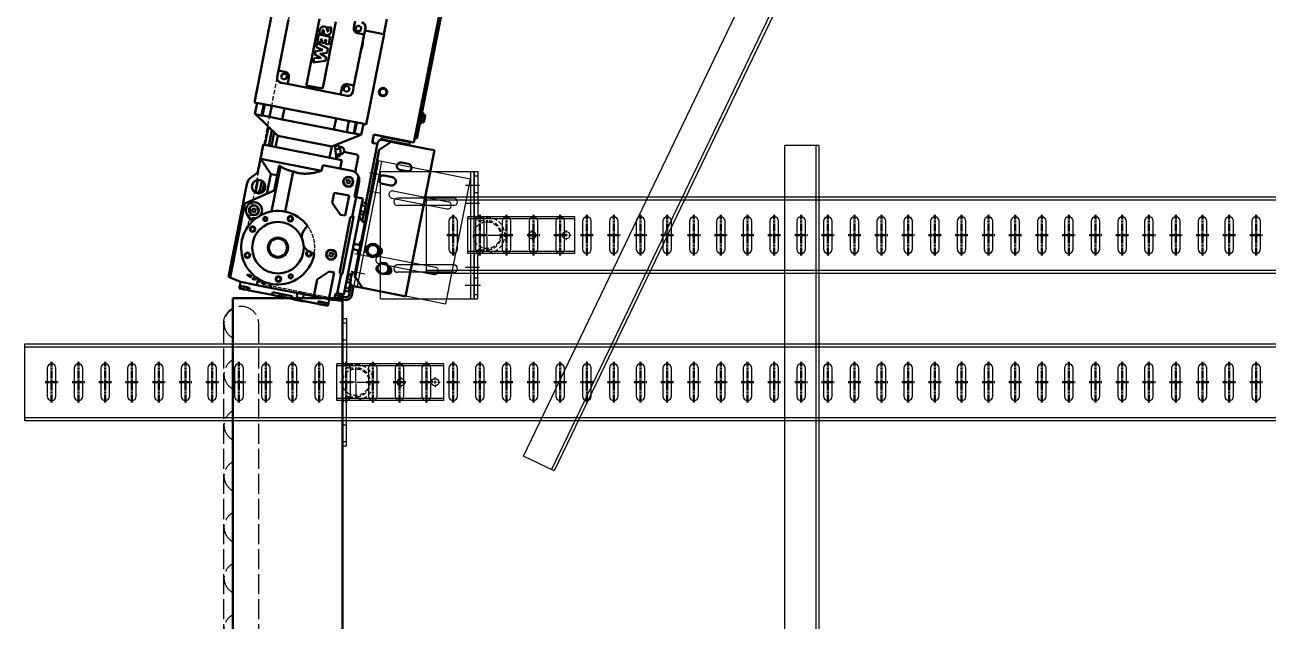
# Model space of a CAD drawing. Header units: millimetres. Extents: x -677815 to 476396, y -125373 to 39000.
# Drawn here: x 396104 to 397962, y -36480 to -35588 of the extents above; entities that cross this region are included whole.
import ezdxf

# ---------------------------------------------------------------- set-up
doc = ezdxf.new("R2010")
doc.units = ezdxf.units.MM
for name, pattern in [('Xref Rapid Pick$0$AM_ISO02W050', [7.5, 6, -1.5]), ('Xref Rapid Pick$0$AM_ISO08W050', [18, 12, -1.5, 3, -1.5]), ('Xref Rapid Pick$0$AM_ISO08W050x2', [9, 6, -0.75, 1.5, -0.75]), ('Xref Rapid Pick$0$MultiDeck$0$Conveyor - Ground 940 aisles$0$HIDDEN', [9.525, 6.35, -3.175]), ('Xref Rapid Pick$0$P02582 Conveyor Elevations$0$HIDDEN', [9.525, 6.35, -3.175])]:
    doc.linetypes.add(name, pattern=pattern)
for name, color, linetype, lineweight in [('AM_BOR', 4, 'Continuous', 25), ('Xref Rapid Pick$0$AM_BOR', 4, 'Continuous', 25), ('Xref Rapid Pick$0$Center', 7, 'Xref Rapid Pick$0$AM_ISO08W050', 50), ('Xref Rapid Pick$0$Conv - Order Out', 5, 'Continuous', 50), ('Xref Rapid Pick$0$Conv- Product Out', 6, 'Continuous', 25), ('Xref Rapid Pick$0$Hidden', 9, 'Xref Rapid Pick$0$AM_ISO02W050', 25)]:
    doc.layers.add(name, color=color, linetype=linetype, lineweight=lineweight)
for name, color, linetype in [('Xref Rapid Pick$0$D', 7, 'Continuous'), ('Xref Rapid Pick$0$MultiDeck$0$Conveyor - Ground 940 aisles$0$D', 7, 'Continuous'), ('Xref Rapid Pick$0$MultiDeck$0$Conveyor - Ground 940 aisles$0$H', 7, 'Xref Rapid Pick$0$MultiDeck$0$Conveyor - Ground 940 aisles$0$HIDDEN'), ('Xref Rapid Pick$0$R', 2, 'Continuous')]:
    doc.layers.add(name, color=color, linetype=linetype)

# ---------------------------------------------------------------- blocks, each defined once
blk = doc.blocks.new('Xref Rapid Pick$0$K071126')
for p, q in [((-182.3, 702.7), (-165.8, 706.2)), ((-165.8, 716.2), (-163.1, 716.2)), ((-165.8, 712.2), (-165.8, 716.2)), ((-165.8, 712.2), (-159.3, 712.2)), ((-165.8, 712.2), (-165.8, 706.2)), ((-165.8, 706.2), (-140.8, 706.2)), ((-158.8, 716.2), (-163.1, 716.2)), ((-163.1, 712.2), (-163.1, 716.2)), ((-150.8, 712.2), (-159.3, 712.2)), ((-154.4, 716.2), (-158.8, 716.2)), ((-158.8, 712.2), (-158.8, 716.2)), ((-154.4, 712.2), (-154.4, 716.2)), ((-154.4, 716.2), (-153.8, 716.2)), ((-153.8, 716.2), (-150.8, 716.2)), ((-150.8, 716.2), (-150.8, 712.2)), ((-115.8, 716.2), (-150.8, 716.2)), ((-120.8, 706.2), (-140.8, 706.2)), ((-140.8, 696.4), (-140.8, 706.2)), ((-54.1, 706.2), (-120.8, 706.2)), ((-120.8, 706.2), (-120.8, 700.2)), ((-115.8, 716.2), (-109.4, 716.2)), ((-115.8, 712.2), (-115.8, 716.2)), ((-85.8, 712.2), (-115.8, 712.2)), ((-109.4, 716.2), (-105.1, 716.2)), ((-100.8, 716.2), (-105.1, 716.2)), ((-105.1, 712.2), (-105.1, 716.2)), ((-96.4, 716.2), (-100.8, 716.2)), ((-100.8, 712.2), (-100.8, 716.2)), ((-96.4, 716.2), (-92.1, 716.2)), ((-96.4, 712.2), (-96.4, 716.2)), ((-85.8, 716.2), (-92.1, 716.2)), ((-45.8, 716.2), (-85.8, 716.2)), ((-85.8, 716.2), (-85.8, 712.2)), ((-81.8, 716.7), (-67.8, 716.7)), ((-81.8, 716.7), (-81.8, 716.2)), ((-67.8, 716.7), (-67.8, 716.2)), ((-54.1, 706.2), (-31.3, 706.2)), ((-54.1, 680.5), (-54.1, 706.2)), ((-45.8, 716.2), (-42.8, 716.2)), ((-45.8, 712.2), (-45.8, 716.2)), ((-37.3, 712.2), (-45.8, 712.2)), ((-42.8, 716.2), (-42.1, 716.2)), ((-37.8, 716.2), (-42.1, 716.2)), ((-42.1, 712.2), (-42.1, 716.2)), ((-33.4, 716.2), (-37.8, 716.2)), ((-37.8, 712.2), (-37.8, 716.2)), ((-37.3, 712.2), (-30.8, 712.2)), ((-33.4, 712.2), (-33.4, 716.2)), ((-33.4, 716.2), (-30.8, 716.2)), ((-31.3, 706.2), (-31.3, 665.2)), ((-23.3, 706.2), (-31.3, 706.2)), ((-30.8, 716.2), (-30.8, 712.2)), ((-30.8, 706.2), (-30.8, 712.2)), ((-23.3, 697.7), (-23.3, 706.2)), ((-182.3, 702.7), (-184.8, 702.2)), ((-184.8, 702.2), (-184.8, 561.2)), ((-182.3, 702.7), (-182.3, 590.2)), ((-12.9, 703.7), (-23.3, 703.7)), ((-7.2, 702.2), (-23.3, 702.2)), ((-7.2, 698.2), (-23.3, 698.2)), ((-22.9, 705.2), (-12.9, 705.2)), ((-22.9, 703.7), (-22.9, 705.2)), ((-22.9, 703.7), (-12.9, 703.7)), ((-20.8, 665.2), (-20.8, 695.2)), ((-20.8, 694.7), (-10.8, 694.7)), ((-12.8, 698.2), (-12.8, 694.7)), ((-10.8, 694.7), (-10.8, 692.2)), ((-10.8, 551.2), (-10.8, 692.2)), ((-10.8, 689.1), (-4.4, 689.1)), ((-4.4, 684.6), (-4.4, 689.1)), ((-2.8, 688.2), (-4.4, 688.2)), ((-2.8, 693.7), (-2.8, 678.5)), ((1.2, 693.7), (1.2, 679.9)), ((-38.9, 665.2), (-54.1, 680.5)), ((-10.8, 684.6), (-4.4, 684.6)), ((-10.8, 675.8), (-4.4, 675.8)), ((-4.4, 671.3), (-10.8, 671.3)), ((-5.1, 661.7), (-5.1, 671.3)), ((-4.4, 675.8), (-4.4, 684.6)), ((-4.4, 671.3), (-4.4, 675.8)), ((14.6, 679.9), (-0.6, 664.6)), ((1.2, 679.9), (14.6, 679.9)), ((14.6, 679.9), (71.1, 679.9)), ((80.3, 679.9), (71.1, 679.9)), ((80.3, 456.9), (80.3, 679.9)), ((-31.3, 665.2), (-38.9, 665.2)), ((-23.3, 580.7), (-23.3, 662.7)), ((-18.8, 664.7), (-18.8, 578.7)), ((-2.4, 660.1), (-5.8, 662.1)), ((-0.6, 659.2), (-2.4, 660.1)), ((-0.6, 472.1), (-0.6, 664.6)), ((1.1, 666.4), (1.1, 667.2)), ((1.9, 667.2), (1.1, 667.2)), ((1.2, 667.2), (1.2, 666.5)), ((45, 652.3), (46.5, 652.3)), ((-43.7, 640.2), (-42.2, 642.7)), ((-42.2, 637.7), (-43.7, 640.2)), ((-42.2, 642.7), (-39.3, 642.7)), ((-39.3, 637.7), (-42.2, 637.7)), ((-39.3, 642.7), (-37.9, 640.2)), ((-37.9, 640.2), (-39.3, 637.7)), ((46.2, 641.2), (46.5, 641.2)), ((-10.8, 625.7), (-0.8, 625.7)), ((-10.8, 617.7), (-0.8, 617.7)), ((-0.8, 621.7), (-0.8, 625.7)), ((-0.8, 617.7), (-0.8, 621.7)), ((-168.3, 613), (-175.4, 605.5)), ((-169.7, 597.2), (-168.2, 599.7)), ((-168.2, 594.7), (-169.7, 597.2)), ((-168.3, 613), (-168.3, 609.1)), ((-168.2, 599.7), (-165.3, 599.7)), ((-165.3, 594.7), (-168.2, 594.7)), ((-165.3, 599.7), (-163.9, 597.2)), ((-163.9, 597.2), (-165.3, 594.7)), ((-142.8, 562.5), (-182.3, 590.2)), ((-140.8, 525.1), (-140.8, 594)), ((-120.8, 590.2), (-120.8, 529)), ((-54.1, 563.5), (-38.9, 578.7)), ((-38.9, 578.7), (-31.3, 578.7)), ((-31.3, 578.7), (-31.3, 548.2)), ((-20.8, 548.2), (-20.8, 578.2)), ((-5.8, 581.3), (-2.4, 583.3)), ((-5.1, 572.1), (-5.1, 581.7)), ((-2.4, 583.3), (-0.6, 584.2)), ((-169.8, 551.7), (-169.8, 570.7)), ((-165.7, 571.1), (-165.7, 567.2)), ((-163.8, 567.2), (-165.7, 567.2)), ((-163.8, 568), (-163.8, 567.2)), ((-163.8, 567.2), (-163.8, 551.7)), ((-160.6, 569.1), (-161.3, 569.1)), ((-158.8, 567.2), (-161.3, 567.2)), ((-159.8, 567.2), (-159.8, 554.1)), ((-152.5, 539.2), (-152.5, 569.3)), ((-142.8, 524), (-142.8, 562.5)), ((-54.1, 548.2), (-54.1, 563.5)), ((-10.8, 572.1), (-4.4, 572.1)), ((-10.8, 567.6), (-4.4, 567.6)), ((-10.8, 558.8), (-4.4, 558.8)), ((-4.4, 567.6), (-4.4, 572.1)), ((-4.4, 558.8), (-4.4, 567.6)), ((-4.4, 554.3), (-4.4, 558.8)), ((-179.5, 548.5), (-172.3, 541.2)), ((-172.3, 519.7), (-172.3, 541.2)), ((-152.5, 539.2), (-142.8, 539.2)), ((-31.3, 548.2), (-54.1, 548.2)), ((-23.3, 517.2), (-23.3, 548.2)), ((-23.3, 548.2), (-20.8, 548.2)), ((-20.8, 548.7), (-10.8, 548.7)), ((-20.8, 548.2), (-20.8, 525.2)), ((-4.4, 554.3), (-10.8, 554.3)), ((-10.8, 551.2), (-10.8, 548.7)), ((-5.1, 463.2), (-5.1, 554.3)), ((-39.7, 528.2), (-38.2, 530.7)), ((-38.2, 525.7), (-39.7, 528.2)), ((-38.2, 530.7), (-35.3, 530.7)), ((-35.3, 525.7), (-38.2, 525.7)), ((-35.3, 530.7), (-33.9, 528.2)), ((-33.9, 528.2), (-35.3, 525.7)), ((13.9, 521.4), (26.6, 521.4)), ((-172.1, 519.7), (-172.3, 519.7)), ((-172.3, 519.7), (-172.3, 498.2)), ((-172.1, 519.7), (-79.1, 519.7)), ((-79.1, 511.2), (-79.1, 519.7)), ((-79.1, 511.2), (-34.8, 511.2)), ((-52.3, 511.2), (-52.3, 498.2)), ((-29.4, 512.3), (-29.4, 488.8)), ((13.9, 508.7), (26.6, 508.7)), ((-172.3, 498.2), (-52.3, 498.2)), ((-169.8, 470.5), (-169.8, 498.2)), ((-163.8, 498.2), (-163.8, 474.4)), ((-159.8, 498.2), (-159.8, 477)), ((-153.3, 498.2), (-153.3, 481.2)), ((-71.3, 498.2), (-71.3, 481.2)), ((-67, 478.5), (-60.4, 498.2)), ((-65.1, 484.4), (-58.3, 481.7)), ((-62.5, 492), (-55.7, 489.3)), ((-61.5, 494.8), (-57.1, 493.1)), ((-58.3, 481.7), (-55.7, 489.3)), ((-55.7, 489.3), (-57.1, 493.1)), ((-55.9, 489.9), (-55, 489.6)), ((-32.6, 485.7), (-51.9, 485.7)), ((35.4, 495.6), (46.5, 495.6)), ((35.4, 484.5), (46.5, 484.5)), ((-153.3, 481.2), (-192.5, 455.7)), ((-153.3, 481.2), (-71.3, 481.2)), ((-71.3, 481.2), (-32, 455.7)), ((-62.2, 477.9), (-66.6, 479.6)), ((-62.2, 477.9), (-58.3, 481.7)), ((-60.2, 479.8), (-59.1, 479.3)), ((-0.6, 472.1), (14.6, 456.9)), ((1.1, 470.4), (1.1, 469.6)), ((1.9, 469.6), (1.1, 469.6)), ((1.2, 470.2), (1.2, 469.6)), ((-193.3, 455.7), (-183.1, 455.7)), ((-193.3, 455.7), (-193.3, 438.7)), ((-181.7, 455.7), (-183.1, 455.7)), ((-183.1, 438.7), (-183.1, 455.7)), ((-181.7, 455.7), (-171.1, 455.7)), ((-181.7, 438.7), (-181.7, 455.7)), ((-151.6, 455.7), (-171.1, 455.7)), ((-171.1, 438.7), (-171.1, 455.7)), ((-151.6, 455.7), (-72.9, 455.7)), ((-151.6, 438.7), (-151.6, 455.7)), ((-53.4, 455.7), (-72.9, 455.7)), ((-72.9, 438.7), (-72.9, 455.7)), ((-53.4, 455.7), (-42.8, 455.7)), ((-53.4, 438.7), (-53.4, 455.7)), ((-41.5, 455.7), (-42.8, 455.7)), ((-42.8, 438.7), (-42.8, 455.7)), ((-41.5, 455.7), (-31.3, 455.7)), ((-41.5, 438.7), (-41.5, 455.7)), ((-31.3, 455.7), (-31.3, 438.7)), ((-12.8, 451.5), (-12.8, 464.2)), ((-12.8, 464.2), (-10.8, 464.2)), ((-12.8, 451.5), (40.8, 451.5)), ((-11, 464.2), (-11, 464.1)), ((-5.1, 464.2), (-10.8, 464.2)), ((14.6, 456.9), (1.2, 456.9)), ((5.7, 456.2), (37.2, 456.2)), ((5.7, 452.2), (37.2, 452.2)), ((71.1, 456.9), (14.6, 456.9)), ((42.2, 456.2), (37.2, 456.2)), ((37.2, 452.2), (42.2, 452.2)), ((48.2, 451.5), (40.8, 451.5)), ((42.2, 456.2), (42.2, 452.2)), ((48.2, 451.5), (48.2, 4.5)), ((71.1, 456.9), (80.3, 456.9)), ((-197.5, 438.7), (-191.6, 438.7)), ((-197.5, 301.2), (-197.5, 438.7)), ((-164.9, 438.7), (-191.6, 438.7)), ((-145.2, 438.7), (-164.9, 438.7)), ((-145.2, 438.7), (-79.3, 438.7)), ((-59.7, 438.7), (-79.3, 438.7)), ((-32.9, 438.7), (-59.7, 438.7)), ((-27, 438.7), (-32.9, 438.7)), ((-27, 301.2), (-27, 438.7)), ((48.2, 444.6), (51.2, 444.6)), ((51.2, 439.6), (51.2, 444.6)), ((51.2, 439.6), (51.2, 4.1)), ((52.8, 422.5), (51.2, 422.5)), ((52.8, 422.5), (52.8, 404.5)), ((56.4, 419.3), (52.8, 419.3)), ((56.4, 415.8), (52.8, 415.8)), ((56.4, 410), (52.8, 410)), ((56.8, 418.5), (56.6, 419)), ((56.8, 417.5), (56.8, 418.5)), ((56.8, 412.9), (56.8, 417.5)), ((56.8, 408.9), (56.8, 412.9)), ((56.8, 408.9), (56.8, 408.5)), ((-171.3, 385.2), (-171.3, 395.2)), ((-165.3, 394.5), (-161.3, 396.8)), ((-165.3, 389.9), (-165.3, 394.5)), ((-164.3, 402.2), (-154.3, 402.2)), ((-161.3, 396.8), (-157.3, 394.5)), ((-157.3, 394.5), (-157.3, 389.9)), ((-154.3, 395.2), (-154.3, 402.2)), ((-154.3, 402.2), (-73.3, 402.2)), ((-154.3, 392.2), (-154.3, 395.2)), ((-126.3, 398.8), (-126.3, 395.2)), ((-126.3, 398.8), (-101.3, 398.8)), ((-126.3, 395.2), (-126.3, 297.2)), ((-101.3, 395.2), (-101.3, 398.8)), ((-101.3, 395.2), (-101.3, 297.2)), ((-73.3, 395.2), (-73.3, 402.2)), ((-73.3, 402.2), (-63.3, 402.2)), ((-73.3, 395.2), (-73.3, 392.2)), ((-70.3, 394.5), (-66.3, 396.8)), ((-70.3, 389.9), (-70.3, 394.5)), ((-66.3, 396.8), (-62.3, 394.5)), ((-62.3, 394.5), (-62.3, 389.9)), ((-56.3, 395.2), (-56.3, 385.2)), ((52.8, 404.5), (51.2, 404.5)), ((56.4, 407.8), (52.8, 407.8)), ((56.8, 408.5), (56.6, 408.1)), ((-164.3, 385.2), (-171.3, 385.2)), ((-171.3, 307.2), (-171.3, 385.2)), ((-161.3, 387.6), (-165.3, 389.9)), ((-164.3, 385.2), (-161.3, 385.2)), ((-157.3, 389.9), (-161.3, 387.6)), ((-66.3, 387.6), (-70.3, 389.9)), ((-62.3, 389.9), (-66.3, 387.6)), ((-66.3, 385.2), (-63.3, 385.2)), ((-63.3, 385.2), (-56.3, 385.2)), ((-56.3, 385.2), (-56.3, 307.2)), ((-122.7, 356.7), (-122.7, 363.2)), ((-122.6, 363.2), (-105.3, 357.1)), ((-112.9, 354.4), (-122.6, 356.7)), ((-122.6, 350.9), (-112.9, 354.3)), ((-105.3, 357), (-105.3, 351.8)), ((-122.7, 345.7), (-122.7, 350.9)), ((-122.7, 333.6), (-122.7, 339.9)), ((-112.9, 342.3), (-122.6, 345.7)), ((-122.6, 339.9), (-112.9, 342.2)), ((-105.3, 338.5), (-122.6, 333.6)), ((-105.3, 351.7), (-115.1, 348.4)), ((-115.1, 348.3), (-105.3, 344.9)), ((-105.3, 344.9), (-105.3, 338.6)), ((-122.7, 320.6), (-122.7, 332.3)), ((-122.6, 332.3), (-118, 332.3)), ((-105.3, 320.5), (-122.6, 320.5)), ((-121.4, 319.2), (-117, 317.1)), ((-118, 332.2), (-117.8, 326.8)), ((-117.8, 326.7), (-116.3, 326.7)), ((-116.2, 331.6), (-111.9, 331.6)), ((-116.2, 326.8), (-116.2, 331.5)), ((-111.9, 331.5), (-111.9, 326.8)), ((-111.8, 326.7), (-110, 326.7)), ((-110, 326.8), (-110, 332.1)), ((-109.9, 332.2), (-105.4, 332.1)), ((-105.3, 332.1), (-105.3, 320.6)), ((-106.9, 306.5), (-111.5, 307.3)), ((-73.3, 300.2), (-73.3, 297.2)), ((-70.3, 302.5), (-66.3, 304.8)), ((-70.3, 297.9), (-70.3, 302.5)), ((-66.3, 295.6), (-70.3, 297.9)), ((-63.3, 307.2), (-66.3, 307.2)), ((-66.3, 304.8), (-62.3, 302.5)), ((-62.3, 297.9), (-66.3, 295.6)), ((-63.3, 307.2), (-56.3, 307.2)), ((-62.3, 302.5), (-62.3, 297.9)), ((-56.3, 307.2), (-56.3, 297.2)), ((-47.5, 301.2), (-56.3, 301.2)), ((-33.2, 301.2), (-47.5, 301.2)), ((-27.5, 301.2), (-33.2, 301.2)), ((-27.4, 301.2), (-27.5, 301.2)), ((-27, 301.2), (-27.4, 301.2)), ((-27.2, 301.2), (-27.2, 278.3)), ((-73.3, 297.2), (-73.3, 290.2))]:
    blk.add_line(p, q)
for centre, radius in [((-111, 691.2), 4), ((-111, 691.2), 3.19), ((-163.4, 665.1), 4), ((-120.8, 645.2), 38.5), ((-93.8, 683.7), 3), ((-93.8, 683.7), 2.39), ((-163.4, 665.1), 3.19), ((-120.8, 645.2), 15), ((-120.8, 645.2), 13.5), ((-73.8, 645.2), 3.19), ((-40.8, 640.2), 7.5), ((-40.8, 640.2), 7), ((-163.4, 625.3), 4), ((-163.4, 625.3), 3.19), ((19.2, 621.7), 10), ((-166.8, 597.2), 7.5), ((-166.8, 597.2), 7), ((-147.7, 606.7), 3), ((-147.7, 606.7), 2.4), ((-111, 599.2), 4), ((-111, 599.2), 3.19), ((-166.8, 561.2), 10), ((-36.8, 528.2), 7.5), ((-36.8, 528.2), 7), ((-11.8, 386.5), 6.25), ((-11.8, 386.5), 5.15)]:
    blk.add_circle(centre, radius)
for centre, radius, start, end in [((-120.8, 645.2), 55, 357.9112, 222.9172), ((-20.8, 697.7), 2.5, 180, 270), ((-12.9, 703.7), 1.5, 270, 90), ((-12.9, 703.7), 0.002, 270, 90), ((-7.2, 693.7), 8.47, 0, 90), ((-7.2, 693.7), 4.47, 0, 90), ((-0.8, 670.8), 10, 180, 240), ((1.2, 673.5), 6.35, 90, 151.8712), ((-20.8, 662.7), 2.5, 90, 180), ((-20.8, 664.7), 2, 0, 90), ((35.4, 646.7), 5.56, 98.7249, 228.3242), ((39.2, 645.2), 8, 82.4483, 142.4483), ((39.2, 645.2), 8, 22.4483, 82.4483), ((39.2, 645.2), 10, 338.5743, 44.9226), ((46.5, 646.7), 5.56, 270, 90), ((-66.3, 620.2), 23, 112.611, 138.6695), ((-73.8, 645.2), 4, 323.0144, 250.3841), ((-73.8, 645.2), 4, 250.3841, 323.0144), ((-66.3, 620.2), 23, 95.0927, 100.7875), ((19.2, 621.7), 22.5, 152.0721, 169.7597), ((39.2, 645.2), 8, 142.4483, 202.4483), ((39.2, 645.2), 8, 202.4483, 262.4483), ((39.2, 645.2), 8, 262.4483, 322.4483), ((39.2, 645.2), 8, 322.4483, 22.4483), ((-66.3, 620.2), 23, 172.0472, 215.624), ((19.2, 621.7), 22.5, 190.2403, 207.9279), ((13.9, 621.7), 6.35, 118.0124, 242.0368), ((19.2, 621.7), 8, 142.4483, 202.4483), ((19.2, 621.7), 8, 202.4483, 262.4483), ((19.2, 621.7), 8, 82.4483, 142.4483), ((19.2, 621.7), 8, 262.4483, 322.4483), ((19.2, 621.7), 8, 22.4483, 82.4483), ((19.2, 621.7), 8, 322.4483, 22.4483), ((26.6, 621.7), 6.35, 272.9817, 86.983), ((19.2, 621.7), 13, 342.4254, 17.5394), ((-166.8, 597.2), 12, 136.2189, 262.8144), ((-120.8, 645.2), 55, 229.5206, 312.8055), ((-20.8, 580.7), 2.5, 180, 270), ((-20.8, 578.7), 2, 270, 0), ((-0.8, 572.6), 10, 120, 180), ((-166.8, 561.2), 18, 180, 224.8255), ((-161.3, 571.6), 4.39, 185.9694, 270), ((-161.3, 571.6), 2.49, 201.4636, 270), ((-34.8, 525.2), 14, 325.2281, 0), ((13.9, 515.1), 6.35, 90, 270), ((26.6, 515.1), 6.35, 270, 90), ((-34.8, 525.2), 14, 270, 325.2281), ((-32.6, 488.8), 3.18, 270, 0), ((35.4, 490.1), 5.56, 90, 270), ((46.5, 490.1), 5.56, 270, 90), ((-14.2, 464.2), 3.17, 295.9638, 359.6273), ((1.2, 463.2), 6.35, 180, 270), ((5.7, 460.7), 8.47, 198.5816, 270), ((5.7, 460.7), 4.47, 237.975, 270), ((-164.3, 395.2), 7, 90, 180), ((-161.3, 392.2), 7, 270, 0), ((-66.3, 392.2), 7, 180, 270), ((-63.3, 395.2), 7, 0, 90), ((-122.6, 363.2), 0.05, 70.3776, 180), ((-122.6, 356.7), 0.05, 180, 256.5588), ((-112.9, 354.3), 0.05, 289.0811, 76.5588), ((-105.3, 357), 0.05, 359.6422, 70.3776), ((-122.6, 350.9), 0.05, 109.0811, 180), ((-122.6, 345.7), 0.05, 180, 250.9189), ((-122.6, 339.9), 0.05, 103.4412, 180), ((-115, 348.3), 0.05, 109.0817, 250.9185), ((-112.9, 342.3), 0.05, 283.4412, 70.9189), ((-105.4, 351.8), 0.05, 289.0811, 359.6423), ((-105.4, 344.9), 0.05, 0.0004, 70.919), ((-105.4, 338.6), 0.05, 286.0285, 0), ((-111.8, 314), 11, 151.6866, 178.573), ((-122.6, 333.6), 0.05, 180, 286.0285), ((-122.6, 332.3), 0.05, 89.2698, 180), ((-122.6, 320.6), 0.05, 180, 270), ((-121.5, 319.2), 0.05, 64.7979, 151.6837), ((-118, 332.2), 0.05, 1.7445, 89.2697), ((-127.3, 322.1), 11.5, 324.7637, 334.0202), ((-117.8, 326.8), 0.05, 181.7466, 270), ((-117, 317.1), 0.05, 334.0252, 64.7979), ((-116.3, 326.8), 0.05, 270, 359.9848), ((-116.2, 331.5), 0.05, 90, 179.9848), ((-112.1, 314.9), 3.89, 105.8033, 170.2926), ((-111.1, 313.9), 5.12, 58.3418, 113.9384), ((-111.9, 331.5), 0.05, 0.0152, 90), ((-111.8, 326.8), 0.05, 180.0152, 270), ((-109.9, 332.1), 0.05, 89.2698, 180), ((-110, 326.8), 0.05, 270, 0), ((-113.2, 311.9), 7.97, 2.7238, 52.9233), ((-105.4, 332.1), 0.05, 0.1644, 89.2698), ((-105.3, 320.6), 0.05, 270, 0.1644), ((-81.8, 324.2), 26.5, 344.3548, 15.6452), ((-115.3, 314.4), 7.55, 180.9489, 234.9236), ((-116.6, 311.8), 4.7, 230.1534, 350.099), ((-115.4, 313.7), 3.07, 144.7637, 198.4249), ((-117.7, 312.9), 0.653, 198.4249, 327.8568), ((-124.6, 317.3), 8.86, 327.8568, 348.5077), ((-104.7, 310.2), 7.28, 157.9649, 173.8323), ((-119.4, 313.2), 9.71, 323.5194, 352.5337), ((-111.5, 307.4), 0.05, 143.5194, 259.0979), ((-110.7, 312.7), 0.797, 45.4688, 157.9649), ((-111.2, 312.2), 1.5, 350.8282, 45.4688), ((-122.4, 313.9), 17.2, 334.3823, 354.6652), ((-106.9, 306.5), 0.05, 259.0979, 334.3823), ((-66.3, 300.2), 7, 90, 180), ((-63.3, 297.2), 7, 270, 0)]:
    blk.add_arc(centre, radius, start, end)
blk.add_ellipse((-138, 519.7), major_axis=(-78.9, -41.1), ratio=0.068302, start_param=4.712394, end_param=4.737769)
for points, weights in [([(35.7, 653.7), (34.2, 651.8), (32.9, 650.1)], [1.68181033399, 1.81189881605, 1.81189881605]), ([(40.3, 653.1), (38.2, 653.4), (35.7, 653.7)], [1.81189881605, 1.81189881605, 1.68181033399]), ([(44.9, 652.5), (42.4, 652.9), (40.3, 653.1)], [1.68181033399, 1.81189881605, 1.81189881605]), ([(46.6, 648.3), (45.8, 650.2), (44.9, 652.5)], [1.81189881605, 1.81189881605, 1.68181033399]), ([(32.9, 650.1), (31.6, 648.4), (30.1, 646.4)], [1.81189881605, 1.81189881605, 1.68181033399]), ([(30.1, 646.4), (31, 644.1), (31.8, 642.1)], [1.68181033399, 1.81189881605, 1.81189881605]), ([(31.8, 642.1), (32.7, 640.2), (33.6, 637.9)], [1.81189881605, 1.81189881605, 1.68181033399]), ([(33.6, 637.9), (36.1, 637.6), (38.2, 637.3)], [1.68181033399, 1.81189881605, 1.81189881605]), ([(38.2, 637.3), (40.3, 637), (42.8, 636.7)], [1.81189881605, 1.81189881605, 1.68181033399]), ([(42.8, 636.7), (44.3, 638.6), (45.6, 640.3)], [1.68181033399, 1.81189881605, 1.81189881605]), ([(45.6, 640.3), (46.9, 642), (48.4, 644)], [1.81189881605, 1.81189881605, 1.68181033399]), ([(48.4, 644), (47.4, 646.3), (46.6, 648.3)], [1.68181033399, 1.81189881605, 1.81189881605]), ([(12.9, 626.6), (11.6, 624.9), (10.1, 622.9)], [1.81189881605, 1.81189881605, 1.68181033399]), ([(10.1, 622.9), (11, 620.6), (11.8, 618.6)], [1.68181033399, 1.81189881605, 1.81189881605]), ([(11.8, 618.6), (12.7, 616.7), (13.6, 614.4)], [1.81189881605, 1.81189881605, 1.68181033399]), ([(15.7, 630.2), (14.2, 628.3), (12.9, 626.6)], [1.68181033399, 1.81189881605, 1.81189881605]), ([(13.6, 614.4), (16.1, 614.1), (18.2, 613.8)], [1.68181033399, 1.81189881605, 1.81189881605]), ([(20.3, 629.6), (18.2, 629.9), (15.7, 630.2)], [1.81189881605, 1.81189881605, 1.68181033399]), ([(18.2, 613.8), (20.3, 613.5), (22.8, 613.2)], [1.81189881605, 1.81189881605, 1.68181033399]), ([(24.9, 629), (22.4, 629.4), (20.3, 629.6)], [1.68181033399, 1.81189881605, 1.81189881605]), ([(22.8, 613.2), (24.3, 615.1), (25.6, 616.8)], [1.68181033399, 1.81189881605, 1.81189881605]), ([(26.6, 624.8), (25.8, 626.7), (24.9, 629)], [1.81189881605, 1.81189881605, 1.68181033399]), ([(25.6, 616.8), (26.9, 618.5), (28.4, 620.5)], [1.81189881605, 1.81189881605, 1.68181033399]), ([(28.4, 620.5), (27.4, 622.8), (26.6, 624.8)], [1.68181033399, 1.81189881605, 1.81189881605]), ([(-152.5, 539.2), (-160.4, 531.4), (-172.1, 519.7)], [1.4507163362, 1.23752166148, 1.01550143533]), ([(-120.8, 529), (-130.4, 529), (-140.8, 525.1)], [1.10144697398, 1.10130031968, 1.06035205819]), ([(-79.1, 519.7), (-101.7, 532.2), (-120.8, 529)], [1.08636363636, 1.22540788263, 1.18648867566]), ([(56.6, 419), (56.5, 419.1), (56.4, 419.3)], [1.79204121881, 1.7664663695, 1.73205080757]), ([(56.4, 419.3), (56.8, 418.3), (56.8, 417.5)], [1.73205080757, 1.86602540378, 1.86602540378]), ([(56.8, 417.5), (56.8, 416.7), (56.4, 415.8)], [1.86602540378, 1.86602540378, 1.73205080757]), ([(56.4, 415.8), (56.8, 414.2), (56.8, 412.9)], [1.73205080757, 1.86602540378, 1.86602540378]), ([(56.8, 412.9), (56.8, 411.6), (56.4, 410)], [1.86602540378, 1.86602540378, 1.73205080757]), ([(56.4, 410), (56.8, 409.4), (56.8, 408.9)], [1.73205080757, 1.86602540378, 1.86602540378]), ([(56.8, 408.9), (56.8, 408.4), (56.4, 407.8)], [1.86602540378, 1.86602540378, 1.73205080757])]:
    blk.add_rational_spline(points, weights, degree=2)
for points, knots in [([(-65.8, 643.2), (-65.8, 643.2), (-65.9, 643.2), (-66.1, 643.2), (-66.3, 643.2), (-66.8, 643.2), (-67, 643.2), (-67.6, 643.2), (-67.9, 643.1), (-68.3, 643.1), (-68.3, 643.1), (-68.3, 643.1)], [0, 0, 0, 0, 0.0976511, 0.0976511, 0.1952775, 0.1952775, 0.2927893, 0.2927893, 0.3904948, 0.3904948, 0.3946953, 0.3946953, 0.3946953, 0.3946953]), ([(-168.3, 609.1), (-167.8, 609.2), (-167.3, 609.2), (-165.3, 609.2), (-163.7, 608.9), (-161.8, 608.1), (-161.4, 608), (-161, 607.8)], [5.5313669, 5.5313669, 5.5313669, 5.5313669, 5.6910962, 5.6910962, 6.1676791, 6.1676791, 6.2923841, 6.2923841, 6.2923841, 6.2923841]), ([(-156.5, 603.4), (-156.2, 602.9), (-155.9, 602.3), (-155.1, 600.3), (-154.8, 598.7), (-154.8, 597.2), (-154.8, 595.7), (-155.1, 594.1), (-156.3, 591.2), (-157.2, 589.8), (-159.3, 587.7), (-160.7, 586.7), (-163.7, 585.5), (-165.3, 585.2), (-167.3, 585.2), (-167.8, 585.2), (-168.3, 585.3)], [6.924395, 6.924395, 6.924395, 6.924395, 7.094343, 7.094343, 7.544424, 7.544424, 7.544424, 7.994504, 7.994504, 8.444585, 8.444585, 8.921168, 8.921168, 9.397751, 9.397751, 9.55748, 9.55748, 9.55748, 9.55748]), ([(-156.5, 603.4), (-156.5, 603.4), (-156.5, 603.4), (-156.5, 603.4), (-156.5, 603.4), (-156.6, 603.5), (-156.6, 603.6), (-156.8, 603.9), (-156.9, 604.1), (-157.4, 604.7), (-157.7, 605.1), (-158.2, 605.6), (-158.2, 605.6), (-158.3, 605.7), (-158.4, 605.8), (-158.4, 605.8), (-158.5, 605.9), (-158.5, 605.9), (-158.5, 605.9), (-158.6, 606), (-158.7, 606.1), (-158.9, 606.2), (-159, 606.4), (-159.4, 606.7), (-159.6, 606.8), (-160.1, 607.2), (-160.4, 607.4), (-160.8, 607.6), (-160.9, 607.7), (-161, 607.7), (-161, 607.7), (-161, 607.7), (-161, 607.8), (-161, 607.8)], [0.5615718, 0.5615718, 0.5615718, 0.5615718, 0.5737913, 0.5737913, 0.6062704, 0.6062704, 0.650624, 0.650624, 0.7225768, 0.7225768, 0.8239557, 0.8239557, 0.8423714, 0.8423714, 0.8511128, 0.8511128, 0.8579021, 0.8579021, 0.8652188, 0.8652188, 0.8767109, 0.8767109, 0.9115623, 0.9115623, 0.9618106, 0.9618106, 1.0387405, 1.0387405, 1.0867682, 1.0867682, 1.1094538, 1.1094538, 1.1308334, 1.1308334, 1.1308334, 1.1308334]), ([(-83.4, 604.9), (-83.4, 604.9), (-83.4, 604.9), (-83.5, 604.9), (-83.5, 605), (-83.7, 605.2), (-83.8, 605.3), (-84.1, 605.7), (-84.3, 605.9), (-84.6, 606.3), (-84.8, 606.6), (-85, 606.8)], [-1.5835698, -1.5835698, -1.5835698, -1.5835698, -1.5265387, -1.5265387, -1.4695049, -1.4695049, -1.3721811, -1.3721811, -1.2747475, -1.2747475, -1.1890797, -1.1890797, -1.1890797, -1.1890797]), ([(-59.1, 479.3), (-58.6, 479.1), (-58, 479), (-57, 479), (-56.5, 479), (-55.6, 479.2), (-55.1, 479.4), (-54.3, 479.8), (-54, 480.1), (-53.3, 480.7), (-53.1, 481.1), (-52.5, 481.8), (-52.3, 482.3), (-52, 483.2), (-51.9, 483.6), (-51.8, 484.6), (-51.8, 485), (-51.9, 485.7), (-51.9, 486), (-52.2, 486.7), (-52.3, 487), (-52.7, 487.8), (-53.1, 488.3), (-54.1, 489.1), (-54.5, 489.4), (-55, 489.6)], [6.142452, 6.142452, 6.142452, 6.142452, 6.257589, 6.257589, 6.382949, 6.382949, 6.541989, 6.541989, 6.773975, 6.773975, 7.158602, 7.158602, 7.78692, 7.78692, 8.415239, 8.415239, 8.699844, 8.699844, 8.874864, 8.874864, 8.993543, 8.993543, 9.172134, 9.172134, 9.284045, 9.284045, 9.284045, 9.284045])]:
    blk.add_open_spline(points, degree=3, knots=knots)
blk = doc.blocks.new('*U851')
blk.add_circle((393.4, -3374.3), 5)
at = {"layer": 'Xref Rapid Pick$0$Hidden', "linetype": 'Xref Rapid Pick$0$P02582 Conveyor Elevations$0$HIDDEN'}
blk.add_line((476.7, -3273.6), (7.4, 1.1), dxfattribs=at)
at = {"layer": 'Xref Rapid Pick$0$Hidden'}
for p, q in [((331.9, -3377.7), (447.4, -3361.2)), ((472, -3346.4), (447.1, -3359.7)), ((472.7, -3347.7), (447.9, -3361)), ((473.5, -3349), (462.9, -3354.7))]:
    blk.add_line(p, q, dxfattribs=at)
blk.add_circle((430.4, -3304.5), 55, dxfattribs=at)
for radius in [1.5, 0.002]:
    blk.add_arc((472.7, -3347.7), radius, 298.1555, 118.1555, dxfattribs=at)
at = {"rotation": 188.1554649566097}
blk.add_blockref('Xref Rapid Pick$0$K071126', (219.3, -2683), dxfattribs=at)
blk = doc.blocks.new('*U861')
blk.add_lwpolyline([(0, 0), (1219.2, 0), (1219.2, -163.5), (0, -163.5)], close=True)
at = {"layer": 'Xref Rapid Pick$0$Hidden', "ltscale": 5}
for p, q in [((38.1, 14), (571.5, 14)), ((38.1, -38), (571.5, -38))]:
    blk.add_line(p, q, dxfattribs=at)
for centre, radius, start, end in [((38.1, -12), 26, 90, 270), ((38.1, -12), 25, 28.6854, 151.3146), ((114.3, -12), 25, 28.6854, 151.3146), ((190.5, -12), 25, 28.6854, 151.3146), ((266.7, -12), 25, 28.6854, 151.3146), ((342.9, -12), 25, 28.6854, 151.3146), ((419.1, -12), 25, 28.6854, 151.3146), ((495.3, -12), 25, 28.6854, 151.3146)]:
    blk.add_arc(centre, radius, start, end, dxfattribs=at)
blk = doc.blocks.new('Xref Rapid Pick$0$SLOT (0deg)')
blk.add_lwpolyline([(-21, 6.5, 1), (-21, -6.5), (21, -6.5, 1), (21, 6.5)], format="xyb", close=True)
at = {"layer": 'Xref Rapid Pick$0$Center', "lineweight": 50}
blk.add_line((-30.5, 0), (30.5, 0), dxfattribs=at)
at = {"layer": 'Xref Rapid Pick$0$Center', "linetype": 'Xref Rapid Pick$0$AM_ISO08W050x2', "lineweight": 50}
blk.add_line((0, 9.5), (0, -9.5), dxfattribs=at)
blk = doc.blocks.new('*U869')
for p, q in [((-95.2, 18.7), (-29.9, 18.7)), ((-95.2, 18.7), (-95.2, 13.7)), ((-27.5, 28.5), (27.5, 28.5)), ((-27.5, -131.5), (-27.5, 28.5)), ((-24.5, -131.5), (-24.5, 28.5)), ((24.5, -131.5), (24.5, 28.5)), ((27.5, -131.5), (27.5, 28.5)), ((30, 18.7), (95.2, 18.7)), ((95.2, 18.7), (95.2, 13.7)), ((-95.2, 13.7), (-29.9, 13.7)), ((95.2, 13.7), (30, 13.7)), ((-27.5, -131.5), (27.5, -131.5))]:
    blk.add_line(p, q)
for centre in [(0, -67.5), (0, -118.5)]:
    blk.add_circle(centre, 5.5)
for centre, start, end in [((-29.9, 10.5), 0, 90), ((30, 10.5), 90, 180)]:
    blk.add_arc(centre, 3.2, start, end)
at = {"layer": 'Xref Rapid Pick$0$MultiDeck$0$Conveyor - Ground 940 aisles$0$D'}
for p, q in [((0, 2), (0, 21)), ((-2, 0), (-21, 0)), ((-1, 0), (1, 0)), ((0, -1), (0, 1)), ((2, 0), (21, 0)), ((0, -2), (0, -21)), ((-4, -67.5), (-7.5, -67.5)), ((-2, -67.5), (2, -67.5)), ((0, -63.5), (0, -60)), ((0, -69.5), (0, -65.5)), ((0, -71.5), (0, -75)), ((4, -67.5), (7.5, -67.5)), ((0, -114.5), (0, -111)), ((-4, -118.5), (-7.5, -118.5)), ((-2, -118.5), (2, -118.5)), ((0, -120.5), (0, -116.5)), ((0, -122.5), (0, -126)), ((4, -118.5), (7.5, -118.5))]:
    blk.add_line(p, q, dxfattribs=at)
at = {"layer": 'Xref Rapid Pick$0$MultiDeck$0$Conveyor - Ground 940 aisles$0$D', "linetype": 'Xref Rapid Pick$0$MultiDeck$0$Conveyor - Ground 940 aisles$0$HIDDEN'}
for p, q in [((-26.8, 10.5), (-26.8, -1.6)), ((-21.8, 10.5), (-21.8, -1.5)), ((21.8, 10.5), (21.8, -1.5)), ((26.8, 10.5), (26.8, -1.6))]:
    blk.add_line(p, q, dxfattribs=at)
blk.add_circle((0, 0), 20, dxfattribs=at)
for centre, radius, start, end in [((-29.9, 10.5), 8.2, 0, 90), ((30, 10.5), 8.2, 90, 180), ((0, 0), 26.8, 183.5004, 356.4996), ((0, 0), 21.8, 183.8813, 356.1187)]:
    blk.add_arc(centre, radius, start, end, dxfattribs=at)
at = {"layer": 'Xref Rapid Pick$0$MultiDeck$0$Conveyor - Ground 940 aisles$0$H'}
for p, q in [((-88.7, 18.7), (-88.7, 13.7)), ((-63.7, 18.7), (-63.7, 13.7)), ((63.7, 18.7), (63.7, 13.7)), ((88.7, 18.7), (88.7, 13.7))]:
    blk.add_line(p, q, dxfattribs=at)
blk = doc.blocks.new('*U922')
for p, q in [((-52.5, 1808), (-52.5, 8)), ((52.5, 8), (52.5, 1808))]:
    blk.add_line(p, q)
for points in [[(-57.5, 1808), (57.5, 1808), (57.5, 8), (-57.5, 8)], [(-110, 0), (110, 0), (110, 8), (-110, 8)]]:
    blk.add_lwpolyline(points, close=True)
at = {"layer": 'Xref Rapid Pick$0$Center', "linetype": 'Xref Rapid Pick$0$AM_ISO08W050x2', "lineweight": 50}
for p, q in [((-83, -3), (-83, 11)), ((83, -3), (83, 11))]:
    blk.add_line(p, q, dxfattribs=at)
at = {"layer": 'Xref Rapid Pick$0$Hidden'}
for p, q in [((-90, 8), (-90, 0)), ((-76, 8), (-76, 0)), ((76, 8), (76, 0)), ((90, 8), (90, 0))]:
    blk.add_line(p, q, dxfattribs=at)
for name, p in [('Xref Rapid Pick$0$SLOT (0deg)', (0, 1768)), ('*U869', (0, 1717.5)), ('Xref Rapid Pick$0$SLOT (0deg)', (0, 1728)), ('Xref Rapid Pick$0$SLOT (0deg)', (0, 1688)), ('Xref Rapid Pick$0$SLOT (0deg)', (0, 1648)), ('Xref Rapid Pick$0$SLOT (0deg)', (0, 1608)), ('Xref Rapid Pick$0$SLOT (0deg)', (0, 1568)), ('Xref Rapid Pick$0$SLOT (0deg)', (0, 1528)), ('Xref Rapid Pick$0$SLOT (0deg)', (0, 1488)), ('Xref Rapid Pick$0$SLOT (0deg)', (0, 1448)), ('Xref Rapid Pick$0$SLOT (0deg)', (0, 1408)), ('Xref Rapid Pick$0$SLOT (0deg)', (0, 1368)), ('Xref Rapid Pick$0$SLOT (0deg)', (0, 1328)), ('Xref Rapid Pick$0$SLOT (0deg)', (0, 1288)), ('Xref Rapid Pick$0$SLOT (0deg)', (0, 1248)), ('Xref Rapid Pick$0$SLOT (0deg)', (0, 1208)), ('Xref Rapid Pick$0$SLOT (0deg)', (0, 1168)), ('Xref Rapid Pick$0$SLOT (0deg)', (0, 1128)), ('Xref Rapid Pick$0$SLOT (0deg)', (0, 1088)), ('Xref Rapid Pick$0$SLOT (0deg)', (0, 1048)), ('Xref Rapid Pick$0$SLOT (0deg)', (0, 1008)), ('Xref Rapid Pick$0$SLOT (0deg)', (0, 968)), ('Xref Rapid Pick$0$SLOT (0deg)', (0, 928)), ('Xref Rapid Pick$0$SLOT (0deg)', (0, 888)), ('Xref Rapid Pick$0$SLOT (0deg)', (0, 848)), ('Xref Rapid Pick$0$SLOT (0deg)', (0, 808)), ('Xref Rapid Pick$0$SLOT (0deg)', (0, 768)), ('Xref Rapid Pick$0$SLOT (0deg)', (0, 728)), ('Xref Rapid Pick$0$SLOT (0deg)', (0, 688)), ('Xref Rapid Pick$0$SLOT (0deg)', (0, 648)), ('Xref Rapid Pick$0$SLOT (0deg)', (0, 608)), ('Xref Rapid Pick$0$SLOT (0deg)', (0, 568)), ('Xref Rapid Pick$0$SLOT (0deg)', (0, 528)), ('Xref Rapid Pick$0$SLOT (0deg)', (0, 488)), ('Xref Rapid Pick$0$SLOT (0deg)', (0, 448)), ('Xref Rapid Pick$0$SLOT (0deg)', (0, 408)), ('Xref Rapid Pick$0$SLOT (0deg)', (0, 368)), ('*U869', (0, 332.5)), ('Xref Rapid Pick$0$SLOT (0deg)', (0, 328)), ('Xref Rapid Pick$0$SLOT (0deg)', (0, 288)), ('Xref Rapid Pick$0$SLOT (0deg)', (0, 248)), ('Xref Rapid Pick$0$SLOT (0deg)', (0, 208)), ('Xref Rapid Pick$0$SLOT (0deg)', (0, 168)), ('Xref Rapid Pick$0$SLOT (0deg)', (0, 128)), ('Xref Rapid Pick$0$SLOT (0deg)', (0, 88)), ('Xref Rapid Pick$0$SLOT (0deg)', (0, 48))]:
    blk.add_blockref(name, p)
blk = doc.blocks.new('Xref Rapid Pick$0$CV1605-1')
at = {"layer": 'Xref Rapid Pick$0$D'}
for p, q in [((451329.2, -36538.5), (451306.5, -36538.5)), ((451328.7, -36565.5), (451308.1, -36565.5)), ((451328.7, -36661.5), (451308.1, -36661.5)), ((451328.7, -36688.5), (451308.1, -36688.5))]:
    blk.add_line(p, q, dxfattribs=at)
at = {"layer": 'Xref Rapid Pick$0$R'}
for p, q in [((451315.8, -36518.5), (451315.8, -36708.5)), ((451455.8, -36518.5), (451315.8, -36518.5)), ((451320.8, -36518.5), (451320.8, -36708.5)), ((451455.8, -36518.5), (451455.8, -36708.5)), ((451346.3, -36558), (451430.3, -36558)), ((451346.3, -36569), (451430.3, -36569)), ((451346.3, -36658), (451430.3, -36658)), ((451346.3, -36669), (451430.3, -36669)), ((451315.8, -36708.5), (451455.8, -36708.5))]:
    blk.add_line(p, q, dxfattribs=at)
for centre, start, end in [((451346.3, -36563.5), 90, 270), ((451430.3, -36563.5), 270, 90), ((451346.3, -36663.5), 90, 270), ((451430.3, -36663.5), 270, 90)]:
    blk.add_arc(centre, 5.5, start, end, dxfattribs=at)
blk = doc.blocks.new('*U918')
for p, q in [((-52.5, 2408), (-52.5, 8)), ((52.5, 8), (52.5, 2408))]:
    blk.add_line(p, q)
blk.add_lwpolyline([(-57.5, 2408), (57.5, 2408), (57.5, 8), (-57.5, 8)], close=True)
for name, p in [('Xref Rapid Pick$0$SLOT (0deg)', (0, 2368)), ('Xref Rapid Pick$0$SLOT (0deg)', (0, 2328)), ('Xref Rapid Pick$0$SLOT (0deg)', (0, 2288)), ('Xref Rapid Pick$0$SLOT (0deg)', (0, 2248)), ('Xref Rapid Pick$0$SLOT (0deg)', (0, 2208)), ('Xref Rapid Pick$0$SLOT (0deg)', (0, 2168)), ('Xref Rapid Pick$0$SLOT (0deg)', (0, 2128)), ('Xref Rapid Pick$0$SLOT (0deg)', (0, 2088)), ('Xref Rapid Pick$0$SLOT (0deg)', (0, 2048)), ('Xref Rapid Pick$0$SLOT (0deg)', (0, 2008)), ('Xref Rapid Pick$0$SLOT (0deg)', (0, 1968)), ('*U869', (0, 1913.5)), ('Xref Rapid Pick$0$SLOT (0deg)', (0, 1928)), ('Xref Rapid Pick$0$SLOT (0deg)', (0, 1888)), ('Xref Rapid Pick$0$SLOT (0deg)', (0, 1848)), ('Xref Rapid Pick$0$SLOT (0deg)', (0, 1808)), ('Xref Rapid Pick$0$SLOT (0deg)', (0, 1768)), ('Xref Rapid Pick$0$SLOT (0deg)', (0, 1728)), ('Xref Rapid Pick$0$SLOT (0deg)', (0, 1688)), ('Xref Rapid Pick$0$SLOT (0deg)', (0, 1648)), ('Xref Rapid Pick$0$SLOT (0deg)', (0, 1608)), ('Xref Rapid Pick$0$SLOT (0deg)', (0, 1568)), ('Xref Rapid Pick$0$SLOT (0deg)', (0, 1528)), ('Xref Rapid Pick$0$SLOT (0deg)', (0, 1488)), ('Xref Rapid Pick$0$SLOT (0deg)', (0, 1448)), ('Xref Rapid Pick$0$SLOT (0deg)', (0, 1408)), ('Xref Rapid Pick$0$SLOT (0deg)', (0, 1368)), ('Xref Rapid Pick$0$SLOT (0deg)', (0, 1328)), ('Xref Rapid Pick$0$SLOT (0deg)', (0, 1288)), ('Xref Rapid Pick$0$SLOT (0deg)', (0, 1248)), ('Xref Rapid Pick$0$SLOT (0deg)', (0, 1208)), ('Xref Rapid Pick$0$SLOT (0deg)', (0, 1168)), ('Xref Rapid Pick$0$SLOT (0deg)', (0, 1128)), ('Xref Rapid Pick$0$SLOT (0deg)', (0, 1088)), ('Xref Rapid Pick$0$SLOT (0deg)', (0, 1048)), ('Xref Rapid Pick$0$SLOT (0deg)', (0, 1008)), ('Xref Rapid Pick$0$SLOT (0deg)', (0, 968)), ('Xref Rapid Pick$0$SLOT (0deg)', (0, 928)), ('Xref Rapid Pick$0$SLOT (0deg)', (0, 888)), ('Xref Rapid Pick$0$SLOT (0deg)', (0, 848)), ('Xref Rapid Pick$0$SLOT (0deg)', (0, 808)), ('Xref Rapid Pick$0$SLOT (0deg)', (0, 768)), ('Xref Rapid Pick$0$SLOT (0deg)', (0, 728)), ('Xref Rapid Pick$0$SLOT (0deg)', (0, 688)), ('Xref Rapid Pick$0$SLOT (0deg)', (0, 648)), ('Xref Rapid Pick$0$SLOT (0deg)', (0, 608)), ('Xref Rapid Pick$0$SLOT (0deg)', (0, 568))]:
    blk.add_blockref(name, p)
blk = doc.blocks.new('Xref Rapid Pick')
at = {"layer": 'Xref Rapid Pick$0$Conv- Product Out'}
for p, q in [((396848.7, -36233.3), (398454.2, -32889.4)), ((398495.9, -32909.4), (396890.4, -36253.3)), ((398500, -32911.4), (396894.5, -36255.3)), ((397239.3, -37160.8), (397239.3, -35767.8)), ((397239.3, -35767.8), (397290.1, -35767.8)), ((397285.5, -35767.8), (397285.5, -37160.8)), ((397290.1, -35767.8), (397290.1, -37160.8)), ((396894.5, -36255.3), (396848.7, -36233.3))]:
    blk.add_line(p, q, dxfattribs=at)
at = {"layer": 'Xref Rapid Pick$0$AM_BOR'}
for p, rotation in [((-39091.4, 87353.8), 348.8445350433842), ((848090.9, -72516.1), 180)]:
    blk.add_blockref('Xref Rapid Pick$0$CV1605-1', p, dxfattribs=dict(at, rotation=rotation))
at = {"layer": 'Xref Rapid Pick$0$Conv - Order Out', "xscale": -1}
for name, p, rotation in [('*U851', (397084.6, -32643.8), 356.9999999999998), ('*U861', (396414.6, -35996.6), 90)]:
    blk.add_blockref(name, p, dxfattribs=dict(at, rotation=rotation))
at = {"layer": 'Xref Rapid Pick$0$Conv- Product Out', "rotation": 89.99999999999999}
for name, p in [('*U922', (398511.6, -35902.6)), ('*U918', (398511.6, -36122.6))]:
    blk.add_blockref(name, p, dxfattribs=at)

msp = doc.modelspace()

# ---------------------------------------------------------------- block references
at = {"layer": 'AM_BOR'}
msp.add_blockref('Xref Rapid Pick', (0, 0), dxfattribs=at)

doc.saveas('drawing.dxf')
